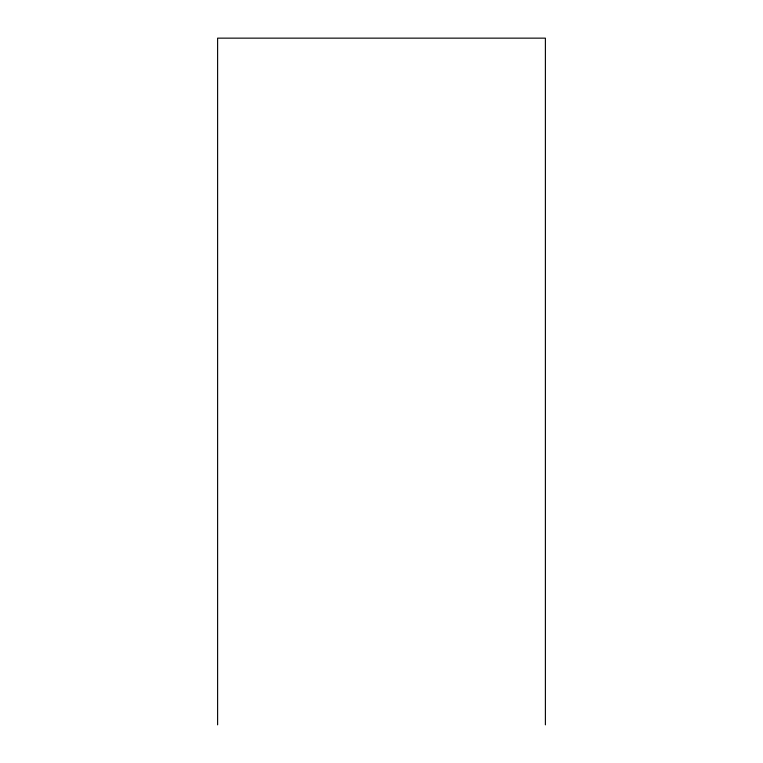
<?xml version="1.0" encoding="UTF-8"?>
<svg xmlns="http://www.w3.org/2000/svg" width="763" height="763" viewBox="0 0 763 763"><rect width="100%" height="100%" fill="white"/><g stroke="black" fill="none" stroke-linecap="round" stroke-linejoin="round"><path stroke-width="1.14" d="M545.392 724.85L545.392 38.15L217.608 38.15L217.608 724.85"/></g></svg>
